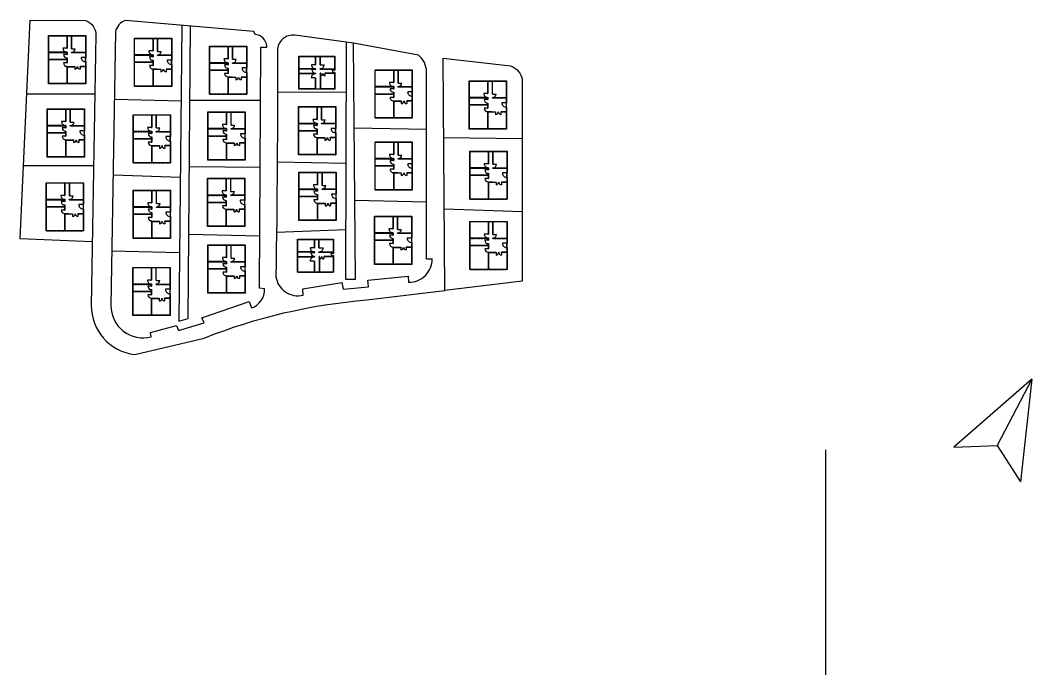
# Model space of a CAD drawing. Header units: millimetres. Extents: x -103125 to 848778, y 52736 to 435866.
# Drawn here: x -103125 to 270704, y 193908 to 435866 of the extents above; entities that cross this region are included whole.
import ezdxf

# ---------------------------------------------------------------- set-up
doc = ezdxf.new("R2010")
doc.units = ezdxf.units.MM
pattern_1 = [(45, (-193832.1, 171606.99), (-70.710678, 70.710678), []), (45, (-193830.1, 171606.99), (-70.710678, 70.710678), [])]
pattern_2 = [(45, (-193404.37, 239315.06), (-70.710678, 70.710678), []), (45, (-193402.37, 239315.06), (-70.710678, 70.710678), [])]

# ---------------------------------------------------------------- blocks, each defined once
blk = doc.blocks.new('Casa')
h = blk.add_hatch()
h.set_pattern_fill('JIS_LC_20', color=256, scale=0.05)
h.paths.add_polyline_path([(-3.93, -0.83, -0.030573), (-4.03, -0.82), (-4.03, -2.53), (-6.01, -2.53), (-6.01, -2.63), (-4.03, -2.63), (-4.03, -8.83), (-10.82, -8.83), (-10.82, -2.63), (-8, -2.63), (-8, -2.53), (-10.82, -2.53), (-10.82, -2.48), (-10.92, -2.48), (-10.92, -8.83), (-17.62, -8.83), (-17.62, -0.11), (-10.92, -0.11), (-10.92, -1.24), (-10.82, -1.24), (-10.82, 0.69), (-10.92, 0.69), (-10.92, -0.01), (-17.62, -0.01), (-17.62, 2.52), (-10.92, 2.52), (-10.92, 1.93), (-10.82, 1.93), (-10.82, 2.52), (-10.82, 2.77), (-10.92, 2.77), (-10.92, 2.72), (-17.62, 2.72), (-17.62, 8.81), (-10.92, 8.81), (-10.92, 4.21), (-10.82, 4.21), (-10.82, 8.81), (-9.16, 8.81), (-9.16, 4.01), (-9.06, 4.01), (-9.06, 8.81), (-4.03, 8.81), (-4.03, 2.62), (-9.16, 2.62), (-9.16, 2.77), (-9.26, 2.77), (-9.26, 2.62), (-9.26, 2.52), (-4.03, 2.52), (-4.03, 0.81, -0.030573), (-3.93, 0.81), (-3.93, 8.91), (-17.72, 8.91), (-17.72, -8.93), (-3.93, -8.93)])
h = blk.add_hatch()
h.set_pattern_fill('JIS_LC_20', color=256, scale=0.01)
edge = h.paths.add_edge_path()
edge.add_line((-9.16, 2.62), (-9.16, 2.52))
edge.add_line((-9.16, 2.52), (-4.03, 2.52))
edge.add_line((-4.03, 2.52), (-4.03, 0.81))
edge.add_arc((-3.93, -0.01), 0.82, 90, 97.0047, ccw=False)
edge.add_line((-3.93, 0.81), (-3.93, 8.91))
edge.add_line((-3.93, 8.91), (-17.72, 8.91))
edge.add_line((-17.72, 8.91), (-17.72, -8.93))
edge.add_line((-17.72, -8.93), (-3.93, -8.93))
edge.add_line((-3.93, -8.93), (-3.93, -0.83))
edge.add_arc((-3.93, -0.01), 0.82, 262.9953, 270, ccw=False)
edge.add_line((-4.03, -0.82), (-4.03, -2.53))
edge.add_line((-4.03, -2.53), (-6.01, -2.53))
edge.add_line((-6.01, -2.53), (-6.01, -2.63))
edge.add_line((-6.01, -2.63), (-4.03, -2.63))
edge.add_line((-4.03, -2.63), (-4.03, -8.83))
edge.add_line((-4.03, -8.83), (-10.82, -8.83))
edge.add_line((-10.82, -8.83), (-10.82, -2.63))
edge.add_line((-10.82, -2.63), (-8, -2.63))
edge.add_line((-8, -2.63), (-8, -2.53))
edge.add_line((-8, -2.53), (-10.82, -2.53))
edge.add_line((-10.82, -2.53), (-10.82, -2.48))
edge.add_line((-10.82, -2.48), (-10.92, -2.48))
edge.add_line((-10.92, -2.48), (-10.92, -8.83))
edge.add_line((-10.92, -8.83), (-17.62, -8.83))
edge.add_line((-17.62, -8.83), (-17.62, -0.11))
edge.add_line((-17.62, -0.11), (-10.92, -0.11))
edge.add_line((-10.92, -0.11), (-10.92, -1.24))
edge.add_line((-10.92, -1.24), (-10.82, -1.24))
edge.add_line((-10.82, -1.24), (-10.82, 0.69))
edge.add_line((-10.82, 0.69), (-10.92, 0.69))
edge.add_line((-10.92, 0.69), (-10.92, -0.01))
edge.add_line((-10.92, -0.01), (-17.62, -0.01))
edge.add_line((-17.62, -0.01), (-17.62, 2.52))
edge.add_line((-17.62, 2.52), (-10.92, 2.52))
edge.add_line((-10.92, 2.52), (-10.92, 1.93))
edge.add_line((-10.92, 1.93), (-10.82, 1.93))
edge.add_line((-10.82, 1.93), (-10.82, 2.52))
edge.add_line((-10.82, 2.52), (-10.82, 2.77))
edge.add_line((-10.82, 2.77), (-10.92, 2.77))
edge.add_line((-10.92, 2.77), (-10.92, 2.72))
edge.add_line((-10.92, 2.72), (-17.62, 2.72))
edge.add_line((-17.62, 2.72), (-17.62, 8.81))
edge.add_line((-17.62, 8.81), (-10.92, 8.81))
edge.add_line((-10.92, 8.81), (-10.92, 4.21))
edge.add_line((-10.92, 4.21), (-10.82, 4.21))
edge.add_line((-10.82, 4.21), (-10.82, 8.81))
edge.add_line((-10.82, 8.81), (-9.16, 8.81))
edge.add_line((-9.16, 8.81), (-9.16, 4.01))
edge.add_line((-9.16, 4.01), (-9.06, 4.01))
edge.add_line((-9.06, 4.01), (-9.06, 8.81))
edge.add_line((-9.06, 8.81), (-4.03, 8.81))
edge.add_line((-4.03, 8.81), (-4.03, 2.62))
edge.add_line((-4.03, 2.62), (-9.16, 2.62))
h = blk.add_hatch()
h.set_pattern_fill('JIS_LC_20', color=256, scale=0.005)
edge = h.paths.add_edge_path()
edge.add_line((-9.16, 2.62), (-9.16, 2.52))
edge.add_line((-9.16, 2.52), (-4.03, 2.52))
edge.add_line((-4.03, 2.52), (-4.03, 0.81))
edge.add_arc((-3.93, -0.01), 0.82, 90, 97.0047, ccw=False)
edge.add_line((-3.93, 0.81), (-3.93, 8.91))
edge.add_line((-3.93, 8.91), (-17.72, 8.91))
edge.add_line((-17.72, 8.91), (-17.72, -8.93))
edge.add_line((-17.72, -8.93), (-3.93, -8.93))
edge.add_line((-3.93, -8.93), (-3.93, -0.83))
edge.add_arc((-3.93, -0.01), 0.82, 262.9953, 270, ccw=False)
edge.add_line((-4.03, -0.82), (-4.03, -2.53))
edge.add_line((-4.03, -2.53), (-6.01, -2.53))
edge.add_line((-6.01, -2.53), (-6.01, -2.63))
edge.add_line((-6.01, -2.63), (-4.03, -2.63))
edge.add_line((-4.03, -2.63), (-4.03, -8.83))
edge.add_line((-4.03, -8.83), (-10.82, -8.83))
edge.add_line((-10.82, -8.83), (-10.82, -2.63))
edge.add_line((-10.82, -2.63), (-8, -2.63))
edge.add_line((-8, -2.63), (-8, -2.53))
edge.add_line((-8, -2.53), (-10.82, -2.53))
edge.add_line((-10.82, -2.53), (-10.82, -2.48))
edge.add_line((-10.82, -2.48), (-10.92, -2.48))
edge.add_line((-10.92, -2.48), (-10.92, -8.83))
edge.add_line((-10.92, -8.83), (-17.62, -8.83))
edge.add_line((-17.62, -8.83), (-17.62, -0.11))
edge.add_line((-17.62, -0.11), (-10.92, -0.11))
edge.add_line((-10.92, -0.11), (-10.92, -1.24))
edge.add_line((-10.92, -1.24), (-10.82, -1.24))
edge.add_line((-10.82, -1.24), (-10.82, 0.69))
edge.add_line((-10.82, 0.69), (-10.92, 0.69))
edge.add_line((-10.92, 0.69), (-10.92, -0.01))
edge.add_line((-10.92, -0.01), (-17.62, -0.01))
edge.add_line((-17.62, -0.01), (-17.62, 2.52))
edge.add_line((-17.62, 2.52), (-10.92, 2.52))
edge.add_line((-10.92, 2.52), (-10.92, 1.93))
edge.add_line((-10.92, 1.93), (-10.82, 1.93))
edge.add_line((-10.82, 1.93), (-10.82, 2.52))
edge.add_line((-10.82, 2.52), (-10.82, 2.77))
edge.add_line((-10.82, 2.77), (-10.92, 2.77))
edge.add_line((-10.92, 2.77), (-10.92, 2.72))
edge.add_line((-10.92, 2.72), (-17.62, 2.72))
edge.add_line((-17.62, 2.72), (-17.62, 8.81))
edge.add_line((-17.62, 8.81), (-10.92, 8.81))
edge.add_line((-10.92, 8.81), (-10.92, 4.21))
edge.add_line((-10.92, 4.21), (-10.82, 4.21))
edge.add_line((-10.82, 4.21), (-10.82, 8.81))
edge.add_line((-10.82, 8.81), (-9.16, 8.81))
edge.add_line((-9.16, 8.81), (-9.16, 4.01))
edge.add_line((-9.16, 4.01), (-9.06, 4.01))
edge.add_line((-9.06, 4.01), (-9.06, 8.81))
edge.add_line((-9.06, 8.81), (-4.03, 8.81))
edge.add_line((-4.03, 8.81), (-4.03, 2.62))
edge.add_line((-4.03, 2.62), (-9.16, 2.62))
for p, q in [((-10.92, 8.81), (-10.92, 4.21)), ((-10.82, 8.81), (-10.82, 4.21)), ((-9.16, 4.01), (-9.16, 8.81)), ((-9.06, 4.01), (-9.06, 8.81)), ((-3.93, 8.91), (-3.93, 6.5)), ((-10.92, 4.21), (-12.36, 4.21)), ((-10.92, 4.21), (-10.82, 4.21)), ((-9.16, 4.01), (-9.06, 4.01)), ((-9.06, 4.01), (-7.82, 4.01)), ((-10.92, 2.72), (-17.62, 2.72)), ((-10.92, 2.52), (-17.62, 2.52)), ((-10.92, 1.93), (-12.16, 1.93)), ((-10.92, 2.77), (-10.92, 2.72)), ((-10.92, 2.77), (-10.82, 2.77)), ((-10.92, 2.52), (-10.92, 1.93)), ((-10.92, 1.93), (-10.82, 1.93)), ((-10.92, -0.01), (-10.92, 0.69)), ((-10.92, 0.69), (-10.92, -0.01)), ((-10.92, 0.69), (-10.82, 0.69)), ((-10.82, 2.77), (-10.82, 1.93)), ((-10.82, 1.93), (-10.82, 2.52)), ((-10.82, -0.01), (-10.82, 0.69)), ((-10.82, 0.69), (-10.82, -1.24)), ((-9.16, 2.62), (-9.16, 2.77)), ((-9.16, 2.77), (-9.06, 2.77)), ((-9.16, 2.62), (-9.16, 2.52)), ((-4.03, 2.52), (-9.16, 2.52)), ((-9.06, 2.62), (-9.06, 2.77)), ((-4.03, 2.62), (-9.06, 2.62)), ((-4.03, 0.81), (-5.65, 0.81)), ((-10.92, -0.01), (-17.62, -0.01)), ((-10.92, -0.11), (-17.62, -0.11)), ((-10.92, -0.11), (-17.62, -0.11)), ((-10.92, -1.24), (-12.16, -1.24)), ((-10.92, -0.11), (-10.92, -1.24)), ((-10.92, -1.24), (-10.82, -1.24)), ((-10.92, -2.48), (-10.92, -8.83)), ((-10.92, -2.48), (-10.82, -2.48)), ((-10.82, -2.48), (-10.82, -2.53)), ((-10.82, -2.53), (-8, -2.53)), ((-9.33, -2.63), (-10.82, -2.63)), ((-10.82, -2.63), (-8, -2.63)), ((-10.82, -2.63), (-10.82, -8.83)), ((-8, -2.53), (-8, -2.63)), ((-8, -2.63), (-8, -3.53)), ((-4.03, -2.53), (-6.01, -2.53)), ((-6.01, -2.63), (-6.01, -2.53)), ((-4.03, -2.63), (-6.01, -2.63)), ((-6.01, -2.63), (-6.01, -3.53))]:
    blk.add_line(p, q)
for points in [[(-3.93, -0.83), (-3.93, -8.93), (-17.72, -8.93), (-17.72, 8.91), (-3.93, 8.91), (-3.93, 0.81)], [(-17.62, 2.72), (-17.62, 8.81), (-10.92, 8.81)], [(-10.82, 8.81), (-9.16, 8.81)], [(-9.06, 8.81), (-4.03, 8.81), (-4.03, 2.62)], [(-17.62, -0.01), (-17.62, 2.52)], [(-4.03, 2.52), (-4.03, 0.81)], [(-10.92, -8.83), (-17.62, -8.83), (-17.62, -0.11)], [(-4.03, -2.63), (-4.03, -8.83), (-10.82, -8.83)], [(-4.03, -0.82), (-4.03, -2.53)]]:
    blk.add_lwpolyline(points)
blk.add_lwpolyline([(-3.98, 0.81), (-4.03, 0.81), (-4.03, -0.82), (-3.98, -0.82)], close=True)
for centre, radius, start, end in [((-10.92, 4.21), 1.44, 180, 271.9898), ((-9.06, 4.01), 1.24, 267.663, 0), ((-10.92, 1.93), 1.24, 180, 272.3109), ((-4.03, 0.81), 1.63, 180, 271.7569), ((-3.93, -0.01), 0.82, 90, 97.0047), ((-10.92, -1.24), 1.24, 180, 272.3109), ((-8, -2.53), 0.995, 270, 0), ((-6.01, -2.53), 0.995, 180, 270), ((-3.93, -0.01), 0.82, 262.9953, 270)]:
    blk.add_arc(centre, radius, start, end)

msp = doc.modelspace()

# ---------------------------------------------------------------- hatches: boundary and pattern name
h = msp.add_hatch()
h.set_pattern_fill('JIS_LC_20', color=256, scale=5)
h.set_pattern_definition(pattern_2)
h.paths.add_polyline_path([(-80, 416035), (6027, 416035), (6027, 416135), (6027, 416355), (5927, 416355), (5927, 416135), (-80, 416135), (-80, 417816), (5927, 417816), (5927, 417595), (6027, 417595), (6027, 417816), (6027, 417916), (-80, 417916), (-80, 422500), (5927, 422500), (5927, 419406), (6027, 419406), (6027, 422500), (7708, 422500), (7708, 419406), (7808, 419406), (7808, 422500), (12983, 422500), (12983, 417816), (11788, 417816), (7808, 417816), (7808, 417966), (7708, 417966), (7708, 417816), (7708, 417716), (11788, 417716), (13083, 417716), (13083, 417806), (13083, 417816), (13083, 422600), (-180, 422600), (-180, 410386), (13083, 410386), (13083, 416155), (13083, 416235), (9497, 416235), (9497, 416135), (12983, 416135), (12983, 410486), (7861, 410486), (7861, 416135), (7911, 416135), (7911, 416235), (7761, 416235), (7761, 416135), (7761, 410486), (6027, 410486), (6027, 414544), (5927, 414544), (5927, 410486), (-80, 410486)])
h = msp.add_hatch()
h.set_pattern_fill('JIS_LC_20', color=256, scale=5)
h.set_pattern_definition(pattern_2)
h.paths.add_polyline_path([(13083, 417716), (13083, 417806), (13083, 417816), (13083, 422600), (-180, 422600), (-180, 410386), (13083, 410386), (13083, 416155), (13083, 416235), (13083, 416548), (12983, 416548), (12983, 416235), (9497, 416235), (9497, 416135), (12983, 416135), (12983, 410486), (7861, 410486), (7861, 416135), (7911, 416135), (7911, 416185), (7911, 416235), (7761, 416235), (7761, 416135), (7761, 410486), (6027, 410486), (6027, 414544), (5927, 414544), (5927, 410486), (-80, 410486), (-80, 416035), (6027, 416035), (6027, 416135), (6027, 416355), (5927, 416355), (5927, 416135), (-80, 416135), (-80, 417816), (5927, 417816), (5927, 417595), (5977, 417595), (6027, 417595), (6027, 417816), (6027, 417916), (5977, 417916), (-80, 417916), (-80, 422500), (5927, 422500), (5927, 419406), (6027, 419406), (6027, 422500), (7708, 422500), (7708, 419406), (7808, 419406), (7808, 422500), (12983, 422500), (12983, 417816), (11788, 417816), (7808, 417816), (7808, 417966), (7758, 417966), (7708, 417966), (7708, 417816), (7708, 417716), (11788, 417716), (12983, 417716), (12983, 417346), (13083, 417346)])
h = msp.add_hatch()
h.set_pattern_fill('JIS_LC_20', color=256, scale=5)
h.set_pattern_definition(pattern_1)
h.paths.add_polyline_path([(-507, 348327), (5599, 348327), (5599, 348427), (5599, 348647), (5499, 348647), (5499, 348427), (-507, 348427), (-507, 350108), (5499, 350108), (5499, 349887), (5599, 349887), (5599, 350108), (5599, 350208), (-507, 350208), (-507, 354792), (5499, 354792), (5499, 351698), (5599, 351698), (5599, 354792), (7280, 354792), (7280, 351698), (7380, 351698), (7380, 354792), (12555, 354792), (12555, 350108), (11360, 350108), (7380, 350108), (7380, 350258), (7280, 350258), (7280, 350108), (7280, 350008), (11360, 350008), (12655, 350008), (12655, 350098), (12655, 350108), (12655, 354892), (-607, 354892), (-607, 342678), (12655, 342678), (12655, 348447), (12655, 348527), (9069, 348527), (9069, 348427), (12555, 348427), (12555, 342778), (7434, 342778), (7434, 348427), (7484, 348427), (7484, 348527), (7334, 348527), (7334, 348427), (7334, 342778), (5599, 342778), (5599, 346835), (5499, 346835), (5499, 342778), (-507, 342778)])
h = msp.add_hatch()
h.set_pattern_fill('JIS_LC_20', color=256, scale=5)
h.set_pattern_definition(pattern_1)
h.paths.add_polyline_path([(12655, 350008), (12655, 350098), (12655, 350108), (12655, 354892), (-607, 354892), (-607, 342678), (12655, 342678), (12655, 348447), (12655, 348527), (12655, 348840), (12555, 348840), (12555, 348527), (9069, 348527), (9069, 348427), (12555, 348427), (12555, 342778), (7434, 342778), (7434, 348427), (7484, 348427), (7484, 348477), (7484, 348527), (7334, 348527), (7334, 348427), (7334, 342778), (5599, 342778), (5599, 346835), (5499, 346835), (5499, 342778), (-507, 342778), (-507, 348327), (5599, 348327), (5599, 348427), (5599, 348647), (5499, 348647), (5499, 348427), (-507, 348427), (-507, 350108), (5499, 350108), (5499, 349887), (5549, 349887), (5599, 349887), (5599, 350108), (5599, 350208), (5549, 350208), (-507, 350208), (-507, 354792), (5499, 354792), (5499, 351698), (5599, 351698), (5599, 354792), (7280, 354792), (7280, 351698), (7380, 351698), (7380, 354792), (12555, 354792), (12555, 350108), (11360, 350108), (7380, 350108), (7380, 350258), (7330, 350258), (7280, 350258), (7280, 350108), (7280, 350008), (11360, 350008), (12555, 350008), (12555, 349638), (12655, 349638)])

# ---------------------------------------------------------------- linework, layer by layer
for p, q in [((5927, 422500), (5927, 419406)), ((6027, 422500), (6027, 419406)), ((7708, 419406), (7708, 422500)), ((7808, 419406), (7808, 422500)), ((5927, 419406), (4487, 419406)), ((5927, 419406), (6027, 419406)), ((7708, 419406), (7808, 419406)), ((7808, 419406), (9248, 419406)), ((6027, 417916), (-80, 417916)), ((5927, 417816), (-80, 417816)), ((5927, 416135), (-80, 416135)), ((6027, 416035), (-80, 416035)), ((5927, 417595), (4687, 417595)), ((5927, 417595), (5927, 417816)), ((5927, 417595), (6027, 417595)), ((5927, 416135), (5927, 416355)), ((5927, 416355), (6027, 416355)), ((6027, 417966), (6027, 417816)), ((6027, 417595), (6027, 417816)), ((6027, 416135), (6027, 416355)), ((6027, 416135), (6027, 416035)), ((7708, 417816), (7708, 417966)), ((7708, 417966), (7808, 417966)), ((7708, 417716), (7708, 417816)), ((11788, 417716), (7708, 417716)), ((7911, 416235), (7761, 416235)), ((7761, 416135), (7761, 416235)), ((7761, 416135), (7761, 410486)), ((7808, 417816), (7808, 417966)), ((11788, 417816), (7808, 417816)), ((7911, 416135), (7861, 416135)), ((7861, 416135), (7861, 410486)), ((7911, 416135), (7911, 416235)), ((7911, 416135), (7916, 415317)), ((12983, 416235), (9497, 416235)), ((9497, 416235), (9497, 416135)), ((12983, 416135), (9497, 416135)), ((9497, 416135), (9497, 415342)), ((12988, 417716), (11602, 417716)), ((12983, 417816), (11788, 417816)), ((11788, 417716), (12983, 417716)), ((12983, 417346), (12185, 417346)), ((12983, 417716), (12983, 417346)), ((13083, 417346), (12983, 417346)), ((12983, 416235), (12983, 416548)), ((13083, 416548), (12983, 416548)), ((13083, 417795), (13083, 417816)), ((13083, 417806), (13083, 417716)), ((13083, 417716), (13083, 417346)), ((13083, 417716), (13083, 417346)), ((13083, 416548), (13083, 416235)), ((13083, 416548), (13083, 416235)), ((13083, 416135), (13083, 416235)), ((13083, 416135), (13083, 416155)), ((5927, 414544), (4436, 414544)), ((5927, 414544), (5927, 410486)), ((5927, 414544), (6027, 414544)), ((6027, 414544), (6027, 410486)), ((-75586, 408555), (-100722, 408510)), ((-8048, 409439), (17281, 409322)), ((-68331, 406631), (-43673, 406110)), ((-40439, 406282), (-14282, 406282)), ((20288, 396126), (47035, 395569)), ((53420, 392460), (82409, 392130)), ((-76000, 382039), (-101842, 382039)), ((-40612, 381826), (-14436, 381496)), ((-8153, 383561), (17223, 383007)), ((-68792, 378765), (-43947, 377878)), ((20521, 369359), (47035, 368674)), ((53615, 366118), (82420, 365152)), ((-40789, 356796), (-14593, 356128)), ((-8405, 357476), (17169, 358498)), ((5499, 351698), (4059, 351698)), ((5499, 354792), (5499, 351698)), ((5499, 351698), (5599, 351698)), ((5599, 354892), (7280, 354892)), ((5599, 354792), (5599, 351698)), ((7280, 351698), (7280, 354792)), ((7280, 351698), (7380, 351698)), ((7380, 351698), (7380, 354792)), ((7380, 351698), (8820, 351698)), ((-69259, 350559), (-44217, 350019)), ((5599, 350208), (-507, 350208)), ((5499, 350108), (-507, 350108)), ((5499, 348427), (-507, 348427)), ((5599, 348327), (-507, 348327)), ((5499, 349887), (4259, 349887)), ((5499, 349887), (5499, 350108)), ((5499, 349887), (5599, 349887)), ((5499, 348427), (5499, 348647)), ((5499, 348647), (5599, 348647)), ((5599, 350258), (5599, 350108)), ((5599, 349887), (5599, 350108)), ((5599, 348427), (5599, 348647)), ((5599, 348427), (5599, 348327)), ((7280, 350108), (7280, 350258)), ((7280, 350258), (7380, 350258)), ((7280, 350008), (7280, 350108)), ((11360, 350008), (7280, 350008)), ((7484, 348527), (7334, 348527)), ((7334, 348427), (7334, 348527)), ((7334, 348427), (7334, 342778)), ((7380, 350108), (7380, 350258)), ((11360, 350108), (7380, 350108)), ((7484, 348427), (7434, 348427)), ((7434, 348427), (7434, 342778)), ((7484, 348427), (7484, 348527)), ((7484, 348427), (7488, 347609)), ((12555, 348527), (9069, 348527)), ((9069, 348527), (9069, 348427)), ((12555, 348427), (9069, 348427)), ((9069, 348427), (9069, 347634)), ((12561, 350008), (11174, 350008)), ((12555, 350108), (11360, 350108)), ((11360, 350008), (12555, 350008)), ((12555, 349638), (11758, 349638)), ((12555, 350008), (12555, 349638)), ((12655, 349638), (12555, 349638)), ((12555, 348527), (12555, 348840)), ((12655, 348840), (12555, 348840)), ((12655, 350087), (12655, 350108)), ((12655, 350098), (12655, 350008)), ((12655, 350008), (12655, 349638)), ((12655, 350008), (12655, 349638)), ((12655, 348840), (12655, 348527)), ((12655, 348840), (12655, 348527)), ((12655, 348427), (12655, 348527)), ((12655, 348427), (12655, 348447)), ((5499, 346835), (4008, 346835)), ((5499, 346835), (5499, 342778)), ((5499, 346835), (5599, 346835)), ((5599, 346835), (5599, 342778)), ((270704, 303174), (241856, 278106)), ((270704, 303174), (257905, 278699)), ((270704, 303174), (257905, 278699)), ((270704, 303174), (266576, 265179)), ((194622, 193908), (194622, 277073)), ((241856, 278106), (257905, 278699)), ((257905, 278699), (266576, 265179))]:
    msp.add_line(p, q)
for points in [[(-76489, 353906), (-103125, 355104), (-99492, 435866), (-79020, 435753, -0.3313755), (-75186, 430416), (-76888, 330451, 0.3822225), (-60804, 312299), (-35182, 318372, -0.0738891), (24932, 332486), (53839, 335932), (53202, 421815), (78102, 419033, -0.2674919), (82400, 413838), (82431, 339452), (53839, 335932)], [(47035, 347666), (47035, 416775, 0.2327976), (44019, 422902), (20058, 427411), (-1587, 430311, 0.4544164), (-8055, 424640, -0.0045454), (-8641, 341003, 0.440637), (1390, 334252), (1337, 336619), (15778, 338940), (16170, 336502), (25568, 337335), (25376, 339823), (40220, 341258), (40407, 339002, 0.4254686), (49102, 347666)]]:
    msp.add_lwpolyline(points, format="xyb")
msp.add_lwpolyline([(-54759, 318852), (-55036, 320484), (-45422, 323019), (-44613, 321211), (-35162, 324061), (-35992, 325848), (-18473, 331836), (-17675, 329501, 0.332482), (-12819, 336600), (-14712, 336803), (-14161, 425922), (-11993, 425931), (-11995, 426303, 0.3589309), (-16336, 430620), (-16772, 431658), (-64176, 435776, 0.2861178), (-67919, 431526), (-69592, 330453, 0.4977082)], format="xyb", close=True)
for points in [[(-43403, 433939), (-44463, 324671), (-41010, 325630), (-40245, 433697)], [(17321, 427629), (17129, 340201), (20775, 340201), (20016, 427416)], [(13083, 416155), (13083, 410386), (-180, 410386), (-180, 422600), (13083, 422600), (13083, 417795)], [(-80, 417916), (-80, 422500), (5927, 422500)], [(6027, 422500), (7708, 422500)], [(7808, 422500), (12983, 422500), (12983, 417816)], [(-80, 416135), (-80, 417816)], [(5927, 410486), (-80, 410486), (-80, 416035)], [(12983, 416135), (12983, 410486), (7861, 410486)], [(12655, 348447), (12655, 342678), (-607, 342678), (-607, 354892), (12655, 354892), (12655, 350087)], [(-507, 350208), (-507, 354792), (5499, 354792)], [(5599, 354792), (7280, 354792)], [(7380, 354792), (12555, 354792), (12555, 350108)], [(-507, 348427), (-507, 350108)], [(5499, 342778), (-507, 342778), (-507, 348327)], [(12555, 348427), (12555, 342778), (7434, 342778)], [(47035, 347666), (49102, 347666)], [(7334, 342778), (5599, 342778)], [(-63968, 320220), (-63968, 320220), (-64609, 320594)]]:
    msp.add_lwpolyline(points)
for centre, radius, start, end in [((5977, 419406), 1490, 180, 271.92306), ((7808, 419406), 1440, 268.01014, 0), ((5927, 414544), 1491, 88.07829, 180), ((5927, 417595), 1240, 180, 272.31094), ((7886, 416135), 818, 272.03902, 3.50586), ((9497, 416135), 793, 176.38342, 270), ((12983, 417346), 798, 180, 273.59378), ((5549, 351698), 1490, 180, 271.92306), ((7380, 351698), 1440, 268.01014, 0), ((5499, 346835), 1491, 88.07829, 180), ((5499, 349887), 1240, 180, 272.31094), ((7459, 348427), 818, 272.03902, 3.50586), ((9069, 348427), 793, 176.38342, 270), ((12555, 349638), 798, 180, 273.59378)]:
    msp.add_arc(centre, radius, start, end)

# ---------------------------------------------------------------- block references
at = {"xscale": 1000, "yscale": 1000, "zscale": 1000}
for p in [(-74978, 421310), (-43215, 420352), (-15470, 417402), (45708, 408586), (80526, 404575), (17408, 395020), (-75454, 394192), (-43687, 392039), (-16060, 393070), (45708, 382027), (80718, 378589), (17599, 370754), (-75789, 366889), (-16178, 368532), (-43650, 364154), (45517, 354512), (80718, 352603), (-16058, 343925), (-43769, 335608)]:
    msp.add_blockref('Casa', p, dxfattribs=at)

doc.saveas('drawing.dxf')
